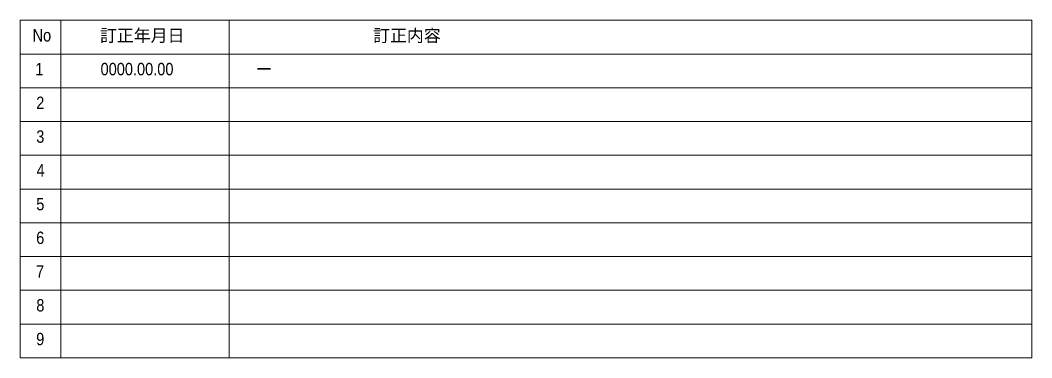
# Model space of a CAD drawing. Units: millimetres, scale not verified. Extents: x -6062 to 6062, y -3045 to 3045.
# Drawn here: x 3062 to 6062, y -2770 to -1770 of the extents above; entities that cross this region are included whole.
import ezdxf
from ezdxf.enums import TextEntityAlignment as Align

# ---------------------------------------------------------------- set-up
doc = ezdxf.new("R2010")
doc.units = ezdxf.units.MM
doc.header["$LTSCALE"] = 20
doc.layers.add('0-6_1図面枠', color=7, linetype='Continuous', lineweight=15)
doc.styles.add('ＭＳ Ｐゴシック', font='')
doc.styles.get('ＭＳ Ｐゴシック').set_extended_font_data('MS PGothic')

# ---------------------------------------------------------------- blocks, each defined once
blk = doc.blocks.new('グループ-15')
at = {"layer": '0-6_1図面枠'}
for p, q in [((99400, -35400), (99400, -55400)), ((109400, -35400), (109400, -55400)), ((97000, -37400), (157000, -37400)), ((97000, -39400), (157000, -39400)), ((97000, -41400), (157000, -41400)), ((97000, -43400), (157000, -43400)), ((97000, -45400), (157000, -45400)), ((97000, -47400), (157000, -47400)), ((97000, -49400), (157000, -49400)), ((97000, -51400), (157000, -51400)), ((97000, -53400), (157000, -53400))]:
    blk.add_line(p, q, dxfattribs=at)
blk.add_lwpolyline([(97000, -35400), (157000, -35400), (157000, -55400), (97000, -55400)], close=True, dxfattribs=at)
blk = doc.blocks.new('図面枠')
at = {"layer": '0-6_1図面枠'}
blk.add_blockref('グループ-15', (0, 0), dxfattribs=at)
at = {"layer": '0-6_1図面枠', "style": 'ＭＳ Ｐゴシック', "width": 0.9}
for s, p in [('No', (97731, -36879.4)), ('1', (97896.5, -38881.1)), ('2', (97949.9, -40879.4)), ('3', (97949.9, -42879.4)), ('4', (97965.5, -44879.4)), ('5', (97949.9, -46879.4)), ('6', (97945.9, -48879.4)), ('7', (97934.4, -50879.4)), ('8', (97954, -52879.4)), ('9', (97945.9, -54879.4))]:
    blk.add_text(s, height=733.7, dxfattribs=at).set_placement(p, align=Align.BOTTOM_LEFT)
at = {"layer": '0-6_1図面枠', "style": 'ＭＳ Ｐゴシック'}
for s, p in [('訂正年月日', (101734.4, -36892.6)), ('訂正内容', (117934.4, -36894.6))]:
    blk.add_text(s, height=733.7, dxfattribs=at).set_placement(p, align=Align.BOTTOM_LEFT)

msp = doc.modelspace()

# ---------------------------------------------------------------- block references
at = {"layer": '0-6_1図面枠', "xscale": 0.05, "yscale": 0.05}
msp.add_blockref('図面枠', (-1787.5, 0), dxfattribs=at)

# ---------------------------------------------------------------- texts
at = {"layer": '0-6_1図面枠', "style": 'ＭＳ Ｐゴシック', "width": 0.9}
msp.add_text('0000.00.00', height=36.69, dxfattribs=at).set_placement((3300.77, -1944.05), align=Align.BOTTOM_LEFT)
at = {"layer": '0-6_1図面枠', "color": 250, "style": 'ＭＳ Ｐゴシック'}
msp.add_text('ー', height=36.69, dxfattribs=at).set_placement((3760.2, -1943.97), align=Align.BOTTOM_LEFT)

doc.saveas('drawing.dxf')
